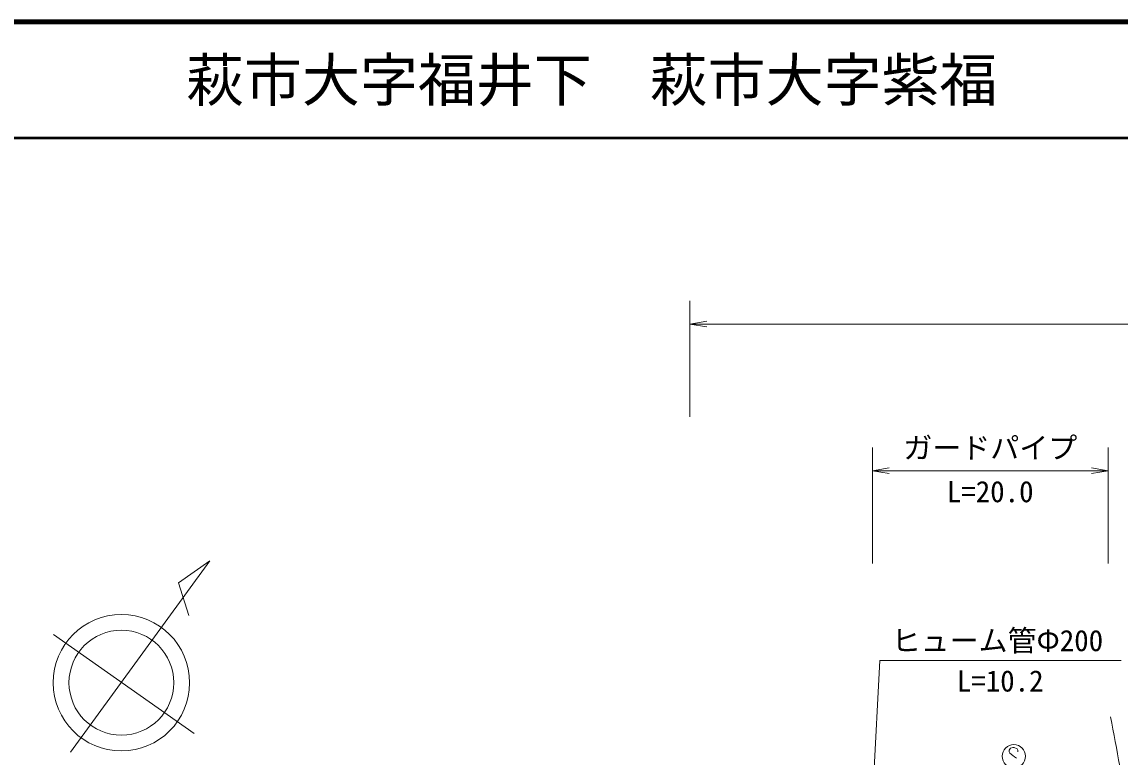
# Model space of a CAD drawing. Units: millimetres, scale not verified. Extents: x 40000 to 680000, y 20000 to 380000.
# Drawn here: x 390864 to 485610, y 316620 to 380000 of the extents above; entities that cross this region are included whole.
import ezdxf
from ezdxf.enums import TextEntityAlignment as Align

# ---------------------------------------------------------------- set-up
doc = ezdxf.new("R2010")
doc.units = ezdxf.units.MM
doc.header["$LTSCALE"] = 1000
for name, color, linetype, lineweight in [('M-BGD', 7, 'Continuous', 13), ('M-BMK-SRVR', 3, 'Continuous', 13), ('M-STR-STR3', 7, 'Continuous', 13), ('M-STR-STRC', 7, 'Continuous', 13), ('M-TTL', 2, 'Continuous', 140), ('M-TTL-LINE', 7, 'Continuous', 50)]:
    doc.layers.add(name, color=color, linetype=linetype, lineweight=lineweight)
doc.layers.add('M-TTL-TXT', color=7, linetype='Continuous')
doc.styles.add('ＭＳ ゴシック', font='')
doc.styles.get('ＭＳ ゴシック').set_extended_font_data('MS Gothic')

# ---------------------------------------------------------------- blocks, each defined once
blk = doc.blocks.new('open_arrow')
at = {"color": 0, "linetype": 'Continuous', "lineweight": -2}
blk.add_lwpolyline([(7.5, 1.25), (0, 0), (7.5, -1.25)], dxfattribs=at)

msp = doc.modelspace()

# ---------------------------------------------------------------- linework, layer by layer
at = {"layer": 'M-BGD'}
msp.add_open_spline([(462081, 280481), (462726, 282055), (463372, 283628), (464083, 285178), (464793, 286724), (465569, 288247), (466363, 289736), (467186, 291279), (468029, 292785), (468780, 294432), (469071, 295071), (469349, 295732), (469885, 296159), (470319, 296505), (470922, 296697), (471473, 296642), (471939, 296596), (472368, 296372), (472786, 296144), (473525, 295739), (474230, 295319), (474931, 294892), (475548, 294517), (476161, 294137), (476831, 293820), (477352, 293573), (477906, 293364), (478462, 293350), (479107, 293335), (479753, 293582), (480362, 293864), (481176, 294242), (481924, 294680), (482641, 295183), (483456, 295753), (484233, 296406), (484876, 297172), (485338, 297722), (485731, 298331), (486038, 298982), (486384, 299717), (486619, 300506), (486753, 301306), (487005, 302819), (486893, 304370), (486775, 305909), (486629, 307816), (486476, 309704), (486239, 311585), (485881, 314428), (485334, 317252), (484786, 320077)], degree=3, knots=[0, 0, 0, 0, 1, 1, 1, 2, 2, 2, 3, 3, 3, 4, 4, 4, 5, 5, 5, 6, 6, 6, 7, 7, 7, 8, 8, 8, 9, 9, 9, 10, 10, 10, 11, 11, 11, 12, 12, 12, 13, 13, 13, 14, 14, 14, 15, 15, 15, 16, 16, 16, 17, 17, 17, 17], dxfattribs=at)
at = {"layer": 'M-BMK-SRVR'}
for p, q in [((395056, 317051), (407062, 333547)), ((407062, 333547), (404371, 331650)), ((404371, 331650), (405261, 328826)), ((393589, 327190), (405734, 318657))]:
    msp.add_line(p, q, dxfattribs=at)
for radius in [5885, 4520]:
    msp.add_circle((399441, 323030), radius, dxfattribs=at)
at = {"layer": 'M-STR-STR3'}
for p, q in [((448498, 345954), (448498, 355954)), ((558676, 353954), (448498, 353954)), ((464246, 333306), (464246, 343306)), ((484587, 333306), (484587, 343306)), ((464246, 341306), (484587, 341306)), ((462348, 275939), (464870, 324943)), ((464870, 324943), (485693, 324943))]:
    msp.add_line(p, q, dxfattribs=at)
at = {"layer": 'M-STR-STRC'}
for p, q in [((476356, 317454), (476164, 317388)), ((476477, 317451), (476356, 317454)), ((476727, 317333), (476477, 317451)), ((476164, 317388), (476040, 317204)), ((476040, 317204), (476043, 317072)), ((476043, 317072), (476106, 316943)), ((476106, 316943), (476361, 316762)), ((476361, 316762), (476490, 316630)), ((476490, 316630), (476669, 316514)), ((476791, 317201), (476727, 317333)), ((476791, 317072), (476791, 317201))]:
    msp.add_line(p, q, dxfattribs=at)
msp.add_circle((476447, 316691), 1000, dxfattribs=at)
at = {"layer": 'M-TTL'}
msp.add_line((680000, 380000), (40000, 380000), dxfattribs=at)
at = {"layer": 'M-TTL-LINE'}
msp.add_line((40000, 370000), (680000, 370000), dxfattribs=at)

# ---------------------------------------------------------------- block references
at = {"layer": 'M-STR-STR3', "xscale": 193, "yscale": 193}
for p in [(448498, 353954), (464246, 341306)]:
    msp.add_blockref('open_arrow', p, dxfattribs=at)
at = {"layer": 'M-STR-STR3', "xscale": 193, "yscale": 193, "rotation": 180}
msp.add_blockref('open_arrow', (484587, 341306), dxfattribs=at)

# ---------------------------------------------------------------- texts
at = {"layer": 'M-STR-STR3', "style": 'ＭＳ ゴシック'}
for s, p in [('ガードパイプ', (466916, 343282)), ('L=20.0', (470666, 339507)), ('ヒューム管Φ200', (465906, 326663)), ('L=10.2', (471531, 323182))]:
    msp.add_text(s, height=1833, dxfattribs=at).set_placement(p, align=Align.MIDDLE_LEFT)
at = {"layer": 'M-TTL-TXT', "style": 'ＭＳ ゴシック'}
msp.add_text('萩市大字福井下\u3000萩市大字紫福', height=3666, dxfattribs=at).set_placement((405024, 375000), align=Align.MIDDLE_LEFT)

doc.saveas('drawing.dxf')
